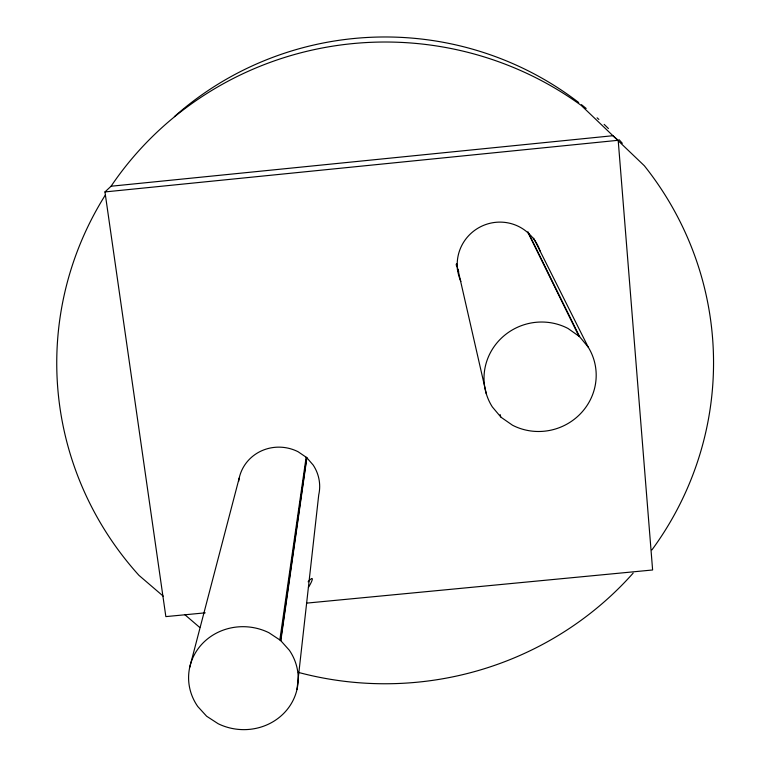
<?xml version="1.0" encoding="UTF-8"?>
<svg xmlns="http://www.w3.org/2000/svg" width="768" height="768" viewBox="0 0 768 768"><rect width="100%" height="100%" fill="white"/><g stroke="black" fill="none" stroke-linecap="round" stroke-linejoin="round"><path stroke-width="1.15" d="M296.976 689.53L318.73 494.89A41.04 39.437 9.1 0 0 313.19 465.062L306.672 457.574L298.09 451.738A41.04 39.427 9 0 0 238.627 481.459M279.84 639.946L306.144 457.21M280.56 640.426L268.944 632.736A55.325 51.84 7.3 0 0 202.618 643.392A55.325 51.84 7.3 0 0 197.77 706.512L206.621 716.218L218.17 723.734A55.325 51.85 7.4 0 0 284.093 713.03A55.325 51.85 7.4 0 0 289.382 650.294L280.56 640.426L306.672 457.574M280.829 640.723L306.874 457.795M189.686 667.44L239.203 478.07M205.219 612.835L165.85 616.608L104.957 191.933L111.072 186.23A328.397 320.87 -0.5 0 1 581.29 105.466L644.323 165.734A328.397 320.87 -0.5 0 1 651.907 549.926M111.072 186.23L612.922 135.715L618.192 140.294L652.618 569.981L306.634 603.12M104.957 191.933L618.192 140.294M588.23 347.155L579.6 336.653L568.022 328.474A56.717 54.989 -19.3 0 0 499.757 339.773A56.717 54.989 -19.3 0 0 492.307 406.896L500.986 417.216L512.496 425.213A56.726 54.998 -19.3 0 0 580.349 413.846A56.726 54.998 -19.3 0 0 588.23 347.155L533.645 238.195M163.2 596.131L138.979 575.376A328.397 320.87 -0.5 0 1 105.216 195.226M184.627 614.506L199.766 627.485M528.019 231.946L579.6 336.653M527.808 232.214L578.88 336.144M500.15 414.576L500.717 416.909M457.939 269.549L486.336 393.888M633.168 573.101A328.397 320.87 -0.5 0 1 298.272 672.365M174.374 116.621A313.594 307.152 -0.5 0 1 578.678 102.509M581.51 104.707A313.594 307.152 -0.5 0 1 586.166 108.451M597.091 117.821A313.594 307.152 -0.5 0 1 598.877 119.434M604.138 124.358A313.594 307.152 -0.5 0 1 608.429 128.544M619.171 139.766A313.594 307.152 -0.5 0 1 622.339 143.309M458.698 271.776A41.366 40.675 -28.2 0 1 456.643 263.77M458.035 271.104A41.366 40.685 -28.3 0 1 457.286 268.877M456.672 266.602A41.366 40.685 -28.3 0 1 456.182 264.278M540.192 251.338A42.288 41.558 -27.3 0 0 529.2 234L528.528 233.318A42.298 41.558 -27.3 0 0 475.075 230.074A42.298 41.558 -27.3 0 0 460.906 281.443M308.122 581.827A12.307 1.891 -56.3 0 1 312.317 578.938A12.307 1.891 -56.3 0 1 308.429 587.414"/></g></svg>
